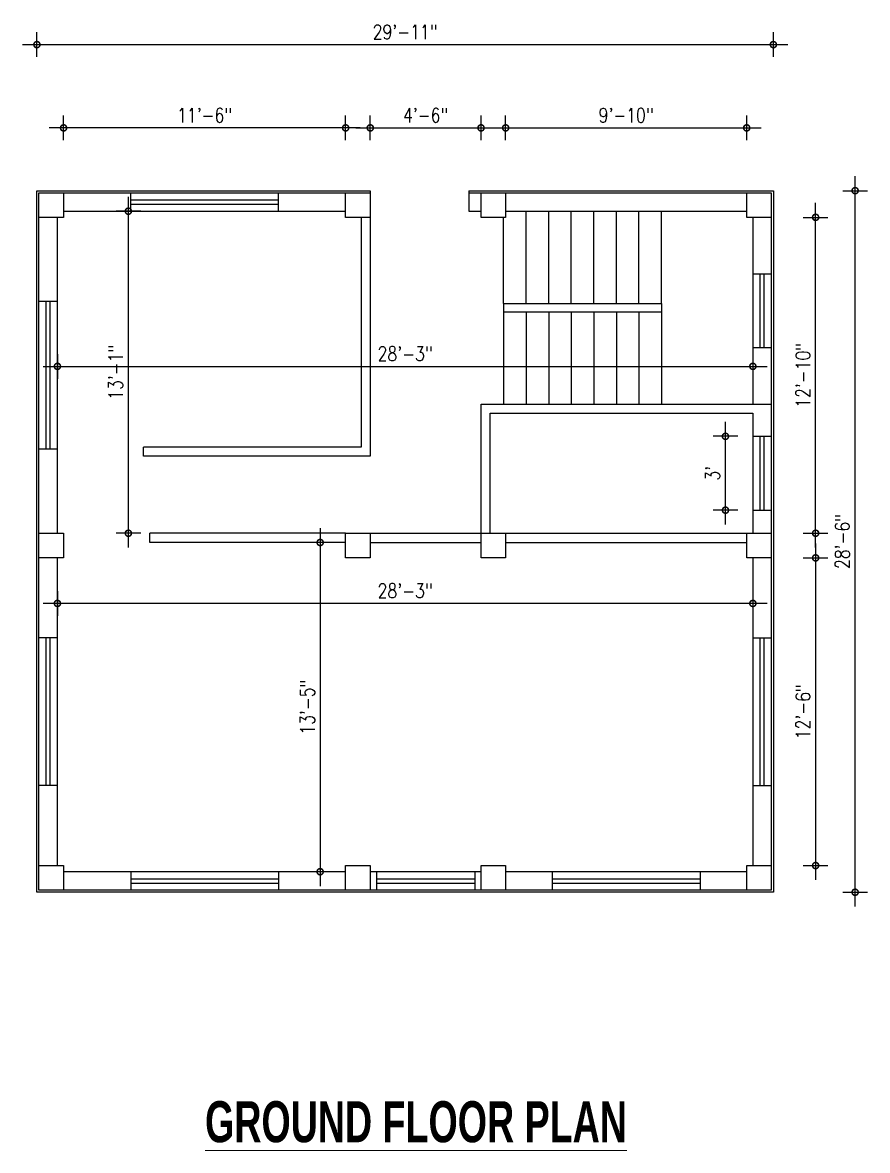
# Model space of a CAD drawing. Header units: inches. Extents: x -5000150 to -4989519, y -3262115 to -3259800.
# Drawn here: x -4991659 to -4991247, y -3262061 to -3261512 of the extents above; entities that cross this region are included whole.
import ezdxf

# ---------------------------------------------------------------- set-up
doc = ezdxf.new("R2010")
doc.units = ezdxf.units.IN
doc.header["$LTSCALE"] = 2
doc.header["$MEASUREMENT"] = 0
doc.header["$PDMODE"] = 34
doc.layers.get('0').update_dxf_attribs({"linetype": 'CONTINUOUS'})
doc.layers.get('DEFPOINTS').update_dxf_attribs({"color": 141, "linetype": 'CONTINUOUS'})
doc.layers.add('Text-100.w', color=254, linetype='CONTINUOUS', lineweight=9)
doc.styles.add('Arial', font='arial.ttf', dxfattribs={"width": 0.8, "height": 12})
doc.styles.add('ROMANS', font='Romans.shx', dxfattribs={"width": 0.8})
doc.dimstyles.new('8 SCALE', dxfattribs={"dimscale": 0, "dimtxt": 7, "dimasz": 6, "dimexe": 6, "dimexo": 2, "dimgap": 2, "dimtad": 1, "dimdec": 0, "dimzin": 0, "dimdsep": 46, "dimlunit": 4, "dimtxsty": 'ROMANS', "dimblk": 'DOTSMALL', "dimcen": 0, "dimdle": 7, "dimclrd": 8, "dimclre": 8, "dimclrt": 3, "dimadec": 0, "dimazin": 0, "dimtfac": 1, "dimtdec": 0, "dimtofl": 0, "dimtmove": 2, "dimatfit": 3, "dimfxl": 6, "dimfxlon": 1, "dimtolj": 1, "dimtzin": 0, "dimarcsym": 0})

# ---------------------------------------------------------------- blocks, each defined once
blk = doc.blocks.new('_DOTSMALL')
at = {"color": 0, "linetype": 'ByBlock', "const_width": 0.5}
blk.add_lwpolyline([(-0.0625, 0, 1), (0.0625, 0, 1)], format="xyb", close=True, dxfattribs=at)
blk = doc.blocks.new('*D582')
at = {"color": 8, "lineweight": -2, "ltscale": 0.5, "transparency": 16777216}
for p, q in [((-4991489.68, -3261569.01), (-4991489.68, -3261557.01)), ((-4991435.68, -3261569.01), (-4991435.68, -3261557.01)), ((-4991496.68, -3261563.01), (-4991428.68, -3261563.01))]:
    blk.add_line(p, q, dxfattribs=at)
at = {"layer": 'DEFPOINTS', "color": 0, "ltscale": 0.5, "transparency": 16777216}
for p in [(-4991435.68, -3261563.01), (-4991489.68, -3261606.62), (-4991435.68, -3261606.62)]:
    blk.add_point(p, dxfattribs=at)
at = {"color": 8, "lineweight": -2, "ltscale": 0.5, "transparency": 16777216, "xscale": 6, "yscale": 6, "zscale": 6, "rotation": 180}
blk.add_blockref('_DOTSMALL', (-4991489.68, -3261563.01), dxfattribs=at)
at = {"color": 8, "lineweight": -2, "ltscale": 0.5, "transparency": 16777216, "xscale": 6, "yscale": 6, "zscale": 6}
blk.add_blockref('_DOTSMALL', (-4991435.68, -3261563.01), dxfattribs=at)
at = {"color": 3, "ltscale": 0.5, "transparency": 16777216, "insert": (-4991462.68, -3261556.84), "char_height": 7, "attachment_point": 5, "style": 'ROMANS'}
blk.add_mtext('\\A1;4\'-6"', dxfattribs=at)
blk = doc.blocks.new('*D583')
at = {"color": 8, "lineweight": -2, "ltscale": 0.5, "transparency": 16777216}
for p, q in [((-4991423.68, -3261569.01), (-4991423.68, -3261557.01)), ((-4991306.18, -3261569.01), (-4991306.18, -3261557.01)), ((-4991430.68, -3261563.01), (-4991299.18, -3261563.01))]:
    blk.add_line(p, q, dxfattribs=at)
at = {"layer": 'DEFPOINTS', "color": 0, "ltscale": 0.5, "transparency": 16777216}
for p in [(-4991306.18, -3261563.01), (-4991423.68, -3261606.62), (-4991306.18, -3261606.62)]:
    blk.add_point(p, dxfattribs=at)
at = {"color": 8, "lineweight": -2, "ltscale": 0.5, "transparency": 16777216, "xscale": 6, "yscale": 6, "zscale": 6, "rotation": 180}
blk.add_blockref('_DOTSMALL', (-4991423.68, -3261563.01), dxfattribs=at)
at = {"color": 8, "lineweight": -2, "ltscale": 0.5, "transparency": 16777216, "xscale": 6, "yscale": 6, "zscale": 6}
blk.add_blockref('_DOTSMALL', (-4991306.18, -3261563.01), dxfattribs=at)
at = {"color": 3, "ltscale": 0.5, "transparency": 16777216, "insert": (-4991364.93, -3261556.84), "char_height": 7, "attachment_point": 5, "style": 'ROMANS'}
blk.add_mtext('\\A1;9\'-10"', dxfattribs=at)
blk = doc.blocks.new('*D584')
at = {"color": 8, "lineweight": -2, "ltscale": 0.5, "transparency": 16777216}
for p, q in [((-4991639.18, -3261569.01), (-4991639.18, -3261557.01)), ((-4991501.68, -3261569.01), (-4991501.68, -3261557.01)), ((-4991494.68, -3261563.01), (-4991646.18, -3261563.01))]:
    blk.add_line(p, q, dxfattribs=at)
at = {"layer": 'DEFPOINTS', "color": 0, "ltscale": 0.5, "transparency": 16777216}
for p in [(-4991639.18, -3261563.01), (-4991639.18, -3261606.62), (-4991501.68, -3261606.62)]:
    blk.add_point(p, dxfattribs=at)
at = {"color": 8, "lineweight": -2, "ltscale": 0.5, "transparency": 16777216, "xscale": 6, "yscale": 6, "zscale": 6, "rotation": 180}
blk.add_blockref('_DOTSMALL', (-4991639.18, -3261563.01), dxfattribs=at)
at = {"color": 8, "lineweight": -2, "ltscale": 0.5, "transparency": 16777216, "xscale": 6, "yscale": 6, "zscale": 6}
blk.add_blockref('_DOTSMALL', (-4991501.68, -3261563.01), dxfattribs=at)
at = {"color": 3, "ltscale": 0.5, "transparency": 16777216, "insert": (-4991570.43, -3261556.84), "char_height": 7, "attachment_point": 5, "style": 'ROMANS'}
blk.add_mtext('\\A1;11\'-6"', dxfattribs=at)
blk = doc.blocks.new('*D585')
at = {"color": 8, "lineweight": -2, "ltscale": 0.5, "transparency": 16777216}
for p, q in [((-4991652.18, -3261528.42), (-4991652.18, -3261516.42)), ((-4991293.18, -3261528.42), (-4991293.18, -3261516.42)), ((-4991659.18, -3261522.42), (-4991286.18, -3261522.42))]:
    blk.add_line(p, q, dxfattribs=at)
at = {"layer": 'DEFPOINTS', "color": 0, "ltscale": 0.5, "transparency": 16777216}
for p in [(-4991293.18, -3261522.42), (-4991652.18, -3261593.62), (-4991293.18, -3261593.62)]:
    blk.add_point(p, dxfattribs=at)
at = {"color": 8, "lineweight": -2, "ltscale": 0.5, "transparency": 16777216, "xscale": 6, "yscale": 6, "zscale": 6, "rotation": 180}
blk.add_blockref('_DOTSMALL', (-4991652.18, -3261522.42), dxfattribs=at)
at = {"color": 8, "lineweight": -2, "ltscale": 0.5, "transparency": 16777216, "xscale": 6, "yscale": 6, "zscale": 6}
blk.add_blockref('_DOTSMALL', (-4991293.18, -3261522.42), dxfattribs=at)
at = {"color": 3, "ltscale": 0.5, "transparency": 16777216, "insert": (-4991472.68, -3261516.25), "char_height": 7, "attachment_point": 5, "style": 'ROMANS'}
blk.add_mtext('\\A1;29\'-11"', dxfattribs=at)
blk = doc.blocks.new('*D586')
at = {"color": 8, "lineweight": -2, "ltscale": 0.5, "transparency": 16777216}
for p, q in [((-4991253.32, -3261942.62), (-4991253.32, -3261586.62)), ((-4991259.32, -3261593.62), (-4991247.32, -3261593.62)), ((-4991259.32, -3261935.62), (-4991247.32, -3261935.62))]:
    blk.add_line(p, q, dxfattribs=at)
at = {"layer": 'DEFPOINTS', "color": 0, "ltscale": 0.5, "transparency": 16777216}
for p in [(-4991293.18, -3261593.62), (-4991253.32, -3261593.62), (-4991293.18, -3261935.62)]:
    blk.add_point(p, dxfattribs=at)
at = {"color": 8, "lineweight": -2, "ltscale": 0.5, "transparency": 16777216, "xscale": 6, "yscale": 6, "zscale": 6}
for p, rotation in [((-4991253.32, -3261593.62), 90), ((-4991253.32, -3261935.62), 270)]:
    blk.add_blockref('_DOTSMALL', p, dxfattribs=dict(at, rotation=rotation))
at = {"color": 3, "ltscale": 0.5, "transparency": 16777216, "insert": (-4991259.49, -3261764.62), "char_height": 7, "attachment_point": 5, "rotation": 90, "style": 'ROMANS'}
blk.add_mtext('\\A1;28\'-6"', dxfattribs=at)
blk = doc.blocks.new('*D587')
at = {"color": 8, "lineweight": -2, "ltscale": 0.5, "transparency": 16777216}
for p, q in [((-4991272.58, -3261767.62), (-4991272.58, -3261599.62)), ((-4991278.58, -3261606.62), (-4991266.58, -3261606.62)), ((-4991278.58, -3261760.62), (-4991266.58, -3261760.62))]:
    blk.add_line(p, q, dxfattribs=at)
at = {"layer": 'DEFPOINTS', "color": 0, "ltscale": 0.5, "transparency": 16777216}
for p in [(-4991306.18, -3261606.62), (-4991272.58, -3261606.62), (-4991306.18, -3261760.62)]:
    blk.add_point(p, dxfattribs=at)
at = {"color": 8, "lineweight": -2, "ltscale": 0.5, "transparency": 16777216, "xscale": 6, "yscale": 6, "zscale": 6}
for p, rotation in [((-4991272.58, -3261606.62), 90), ((-4991272.58, -3261760.62), 270)]:
    blk.add_blockref('_DOTSMALL', p, dxfattribs=dict(at, rotation=rotation))
at = {"color": 3, "ltscale": 0.5, "transparency": 16777216, "insert": (-4991278.75, -3261683.62), "char_height": 7, "attachment_point": 5, "rotation": 90, "style": 'ROMANS'}
blk.add_mtext('\\A1;12\'-10"', dxfattribs=at)
blk = doc.blocks.new('*D588')
at = {"color": 8, "lineweight": -2, "ltscale": 0.5, "transparency": 16777216}
for p, q in [((-4991272.58, -3261765.62), (-4991272.58, -3261929.62)), ((-4991278.58, -3261772.62), (-4991266.58, -3261772.62)), ((-4991278.58, -3261922.62), (-4991266.58, -3261922.62))]:
    blk.add_line(p, q, dxfattribs=at)
at = {"layer": 'DEFPOINTS', "color": 0, "ltscale": 0.5, "transparency": 16777216}
for p in [(-4991306.18, -3261772.62), (-4991306.18, -3261922.62), (-4991272.58, -3261922.62)]:
    blk.add_point(p, dxfattribs=at)
at = {"color": 8, "lineweight": -2, "ltscale": 0.5, "transparency": 16777216, "xscale": 6, "yscale": 6, "zscale": 6}
for p, rotation in [((-4991272.58, -3261772.62), 90), ((-4991272.58, -3261922.62), 270)]:
    blk.add_blockref('_DOTSMALL', p, dxfattribs=dict(at, rotation=rotation))
at = {"color": 3, "ltscale": 0.5, "transparency": 16777216, "insert": (-4991278.75, -3261847.62), "char_height": 7, "attachment_point": 5, "rotation": 90, "style": 'ROMANS'}
blk.add_mtext('\\A1;12\'-6"', dxfattribs=at)
blk = doc.blocks.new('*D649')
at = {"color": 8, "lineweight": -2, "ltscale": 0.5, "transparency": 16777216}
for p, q in [((-4991514.11, -3261758.12), (-4991514.11, -3261932.62)), ((-4991508.11, -3261765.12), (-4991520.11, -3261765.12)), ((-4991508.11, -3261925.62), (-4991520.11, -3261925.62))]:
    blk.add_line(p, q, dxfattribs=at)
at = {"layer": 'DEFPOINTS', "color": 0, "ltscale": 0.5, "transparency": 16777216}
for p in [(-4991489.68, -3261765.12), (-4991514.11, -3261925.62), (-4991489.68, -3261925.62)]:
    blk.add_point(p, dxfattribs=at)
at = {"color": 8, "lineweight": -2, "ltscale": 0.5, "transparency": 16777216, "xscale": 6, "yscale": 6, "zscale": 6}
for p, rotation in [((-4991514.11, -3261765.12), 90), ((-4991514.11, -3261925.62), 270)]:
    blk.add_blockref('_DOTSMALL', p, dxfattribs=dict(at, rotation=rotation))
at = {"color": 3, "ltscale": 0.5, "transparency": 16777216, "insert": (-4991520.28, -3261845.37), "char_height": 7, "attachment_point": 5, "rotation": 90, "style": 'ROMANS'}
blk.add_mtext('\\A1;13\'-5"', dxfattribs=at)
blk = doc.blocks.new('*D650')
at = {"color": 8, "lineweight": -2, "ltscale": 0.5, "transparency": 16777216}
for p, q in [((-4991642.18, -3261788.83), (-4991642.18, -3261800.83)), ((-4991303.18, -3261788.83), (-4991303.18, -3261800.83)), ((-4991296.18, -3261794.83), (-4991649.18, -3261794.83))]:
    blk.add_line(p, q, dxfattribs=at)
at = {"layer": 'DEFPOINTS', "color": 0, "ltscale": 0.5, "transparency": 16777216}
for p in [(-4991642.18, -3261772.62), (-4991303.18, -3261772.62), (-4991642.18, -3261794.83)]:
    blk.add_point(p, dxfattribs=at)
at = {"color": 8, "lineweight": -2, "ltscale": 0.5, "transparency": 16777216, "xscale": 6, "yscale": 6, "zscale": 6, "rotation": 180}
blk.add_blockref('_DOTSMALL', (-4991642.18, -3261794.83), dxfattribs=at)
at = {"color": 8, "lineweight": -2, "ltscale": 0.5, "transparency": 16777216, "xscale": 6, "yscale": 6, "zscale": 6}
blk.add_blockref('_DOTSMALL', (-4991303.18, -3261794.83), dxfattribs=at)
at = {"color": 3, "ltscale": 0.5, "transparency": 16777216, "insert": (-4991472.68, -3261788.67), "char_height": 7, "attachment_point": 5, "style": 'ROMANS'}
blk.add_mtext('\\A1;28\'-3"', dxfattribs=at)
blk = doc.blocks.new('*D651')
at = {"color": 8, "lineweight": -2, "ltscale": 0.5, "transparency": 16777216}
for p, q in [((-4991642.18, -3261673.27), (-4991642.18, -3261685.27)), ((-4991303.18, -3261673.27), (-4991303.18, -3261685.27)), ((-4991649.18, -3261679.27), (-4991296.18, -3261679.27))]:
    blk.add_line(p, q, dxfattribs=at)
at = {"layer": 'DEFPOINTS', "color": 0, "ltscale": 0.5, "transparency": 16777216}
for p in [(-4991642.18, -3261606.62), (-4991303.18, -3261606.62), (-4991303.18, -3261679.27)]:
    blk.add_point(p, dxfattribs=at)
at = {"color": 8, "lineweight": -2, "ltscale": 0.5, "transparency": 16777216, "xscale": 6, "yscale": 6, "zscale": 6, "rotation": 180}
blk.add_blockref('_DOTSMALL', (-4991642.18, -3261679.27), dxfattribs=at)
at = {"color": 8, "lineweight": -2, "ltscale": 0.5, "transparency": 16777216, "xscale": 6, "yscale": 6, "zscale": 6}
blk.add_blockref('_DOTSMALL', (-4991303.18, -3261679.27), dxfattribs=at)
at = {"color": 3, "ltscale": 0.5, "transparency": 16777216, "insert": (-4991472.68, -3261673.1), "char_height": 7, "attachment_point": 5, "style": 'ROMANS'}
blk.add_mtext('\\A1;28\'-3"', dxfattribs=at)
blk = doc.blocks.new('*D652')
at = {"color": 8, "lineweight": -2, "ltscale": 0.5, "transparency": 16777216}
for p, q in [((-4991607.6, -3261767.62), (-4991607.6, -3261596.62)), ((-4991601.6, -3261603.62), (-4991613.6, -3261603.62)), ((-4991601.6, -3261760.62), (-4991613.6, -3261760.62))]:
    blk.add_line(p, q, dxfattribs=at)
at = {"layer": 'DEFPOINTS', "color": 0, "ltscale": 0.5, "transparency": 16777216}
for p in [(-4991607.6, -3261603.62), (-4991501.68, -3261603.62), (-4991501.68, -3261760.62)]:
    blk.add_point(p, dxfattribs=at)
at = {"color": 8, "lineweight": -2, "ltscale": 0.5, "transparency": 16777216, "xscale": 6, "yscale": 6, "zscale": 6}
for p, rotation in [((-4991607.6, -3261603.62), 90), ((-4991607.6, -3261760.62), 270)]:
    blk.add_blockref('_DOTSMALL', p, dxfattribs=dict(at, rotation=rotation))
at = {"color": 3, "ltscale": 0.5, "transparency": 16777216, "insert": (-4991613.77, -3261682.12), "char_height": 7, "attachment_point": 5, "rotation": 90, "style": 'ROMANS'}
blk.add_mtext('\\A1;13\'-1"', dxfattribs=at)
blk = doc.blocks.new('*D657')
at = {"color": 8, "lineweight": -2, "ltscale": 0.5, "transparency": 16777216}
for p, q in [((-4991316.54, -3261756.37), (-4991316.54, -3261706.37)), ((-4991310.54, -3261713.37), (-4991322.54, -3261713.37)), ((-4991310.54, -3261749.37), (-4991322.54, -3261749.37))]:
    blk.add_line(p, q, dxfattribs=at)
at = {"layer": 'DEFPOINTS', "color": 0, "ltscale": 0.5, "transparency": 16777216}
for p in [(-4991316.54, -3261713.37), (-4991299.68, -3261713.37), (-4991299.68, -3261749.37)]:
    blk.add_point(p, dxfattribs=at)
at = {"color": 8, "lineweight": -2, "ltscale": 0.5, "transparency": 16777216, "xscale": 6, "yscale": 6, "zscale": 6}
for p, rotation in [((-4991316.54, -3261713.37), 90), ((-4991316.54, -3261749.37), 270)]:
    blk.add_blockref('_DOTSMALL', p, dxfattribs=dict(at, rotation=rotation))
at = {"color": 3, "ltscale": 0.5, "transparency": 16777216, "insert": (-4991322.7, -3261731.37), "char_height": 7, "attachment_point": 5, "rotation": 90, "style": 'ROMANS'}
blk.add_mtext("\\A1;3'", dxfattribs=at)

msp = doc.modelspace()

# ---------------------------------------------------------------- linework, layer by layer
at = {"ltscale": 0.5}
for p, q in [((-4991606.43, -3261603.62), (-4991606.43, -3261594.62)), ((-4991534.43, -3261603.62), (-4991534.43, -3261594.62)), ((-4991489.68, -3261593.62), (-4991489.68, -3261603.62)), ((-4991441.68, -3261593.62), (-4991441.68, -3261603.62)), ((-4991606.43, -3261598.12), (-4991534.43, -3261598.12)), ((-4991606.43, -3261600.12), (-4991534.43, -3261600.12)), ((-4991639.18, -3261603.62), (-4991501.68, -3261603.62)), ((-4991441.68, -3261603.62), (-4991435.68, -3261603.62)), ((-4991423.68, -3261603.62), (-4991306.18, -3261603.62)), ((-4991413.68, -3261648.62), (-4991413.68, -3261603.62)), ((-4991402.68, -3261648.62), (-4991402.68, -3261603.62)), ((-4991391.68, -3261648.62), (-4991391.68, -3261603.62)), ((-4991380.68, -3261648.62), (-4991380.68, -3261603.62)), ((-4991369.68, -3261648.62), (-4991369.68, -3261603.62)), ((-4991358.68, -3261648.62), (-4991358.68, -3261603.62)), ((-4991347.68, -3261648.62), (-4991347.68, -3261603.62)), ((-4991642.18, -3261760.62), (-4991642.18, -3261606.62)), ((-4991494.18, -3261606.62), (-4991494.18, -3261718.62)), ((-4991489.68, -3261606.62), (-4991489.68, -3261723.12)), ((-4991424.68, -3261648.62), (-4991424.68, -3261606.62)), ((-4991303.18, -3261606.62), (-4991303.18, -3261697.62)), ((-4991303.18, -3261634.12), (-4991294.18, -3261634.12)), ((-4991299.68, -3261670.12), (-4991299.68, -3261634.12)), ((-4991297.68, -3261670.12), (-4991297.68, -3261634.12)), ((-4991642.18, -3261647.62), (-4991651.18, -3261647.62)), ((-4991647.68, -3261719.62), (-4991647.68, -3261647.62)), ((-4991645.68, -3261719.62), (-4991645.68, -3261647.62)), ((-4991424.68, -3261648.62), (-4991347.68, -3261648.62)), ((-4991424.68, -3261648.62), (-4991424.68, -3261652.62)), ((-4991347.68, -3261648.62), (-4991347.68, -3261652.62)), ((-4991424.68, -3261652.62), (-4991347.68, -3261652.62)), ((-4991424.68, -3261652.62), (-4991424.68, -3261697.62)), ((-4991413.68, -3261652.62), (-4991413.68, -3261697.62)), ((-4991402.68, -3261652.62), (-4991402.68, -3261697.62)), ((-4991391.68, -3261652.62), (-4991391.68, -3261697.62)), ((-4991380.68, -3261652.62), (-4991380.68, -3261697.62)), ((-4991369.68, -3261652.62), (-4991369.68, -3261697.62)), ((-4991358.68, -3261652.62), (-4991358.68, -3261697.62)), ((-4991347.68, -3261652.62), (-4991347.68, -3261697.62)), ((-4991303.18, -3261670.12), (-4991294.18, -3261670.12)), ((-4991435.68, -3261760.62), (-4991435.68, -3261697.62)), ((-4991435.68, -3261697.62), (-4991303.18, -3261697.62)), ((-4991303.18, -3261697.62), (-4991294.18, -3261697.62)), ((-4991431.18, -3261702.12), (-4991303.18, -3261702.12)), ((-4991431.18, -3261760.62), (-4991431.18, -3261702.12)), ((-4991303.18, -3261702.12), (-4991303.18, -3261760.62)), ((-4991303.18, -3261713.37), (-4991294.18, -3261713.37)), ((-4991299.68, -3261749.37), (-4991299.68, -3261713.37)), ((-4991297.68, -3261749.37), (-4991297.68, -3261713.37)), ((-4991642.18, -3261719.62), (-4991651.18, -3261719.62)), ((-4991494.18, -3261718.62), (-4991600.18, -3261718.62)), ((-4991600.18, -3261723.12), (-4991600.18, -3261718.62)), ((-4991489.68, -3261723.12), (-4991600.18, -3261723.12)), ((-4991303.18, -3261749.37), (-4991294.18, -3261749.37)), ((-4991501.68, -3261760.62), (-4991597.18, -3261760.62)), ((-4991597.18, -3261765.12), (-4991597.18, -3261760.62)), ((-4991501.68, -3261765.12), (-4991597.18, -3261765.12)), ((-4991489.68, -3261760.62), (-4991435.68, -3261760.62)), ((-4991489.68, -3261765.12), (-4991435.68, -3261765.12)), ((-4991423.68, -3261760.62), (-4991306.18, -3261760.62)), ((-4991423.68, -3261765.12), (-4991306.18, -3261765.12)), ((-4991642.18, -3261922.62), (-4991642.18, -3261772.62)), ((-4991303.18, -3261772.62), (-4991303.18, -3261922.62)), ((-4991642.18, -3261811.62), (-4991651.18, -3261811.62)), ((-4991647.68, -3261883.62), (-4991647.68, -3261811.62)), ((-4991645.68, -3261883.62), (-4991645.68, -3261811.62)), ((-4991303.18, -3261811.62), (-4991294.18, -3261811.62)), ((-4991299.68, -3261883.62), (-4991299.68, -3261811.62)), ((-4991297.68, -3261883.62), (-4991297.68, -3261811.62)), ((-4991642.18, -3261883.62), (-4991651.18, -3261883.62)), ((-4991303.18, -3261883.62), (-4991294.18, -3261883.62)), ((-4991501.68, -3261925.62), (-4991639.18, -3261925.62)), ((-4991606.43, -3261925.62), (-4991606.43, -3261934.62)), ((-4991606.43, -3261929.12), (-4991534.43, -3261929.12)), ((-4991534.43, -3261925.62), (-4991534.43, -3261934.62)), ((-4991435.68, -3261925.62), (-4991489.68, -3261925.62)), ((-4991486.68, -3261925.62), (-4991486.68, -3261934.62)), ((-4991486.68, -3261929.12), (-4991438.68, -3261929.12)), ((-4991438.68, -3261925.62), (-4991438.68, -3261934.62)), ((-4991306.18, -3261925.62), (-4991423.68, -3261925.62)), ((-4991400.93, -3261925.62), (-4991400.93, -3261934.62)), ((-4991400.93, -3261929.12), (-4991328.93, -3261929.12)), ((-4991328.93, -3261925.62), (-4991328.93, -3261934.62)), ((-4991606.43, -3261931.12), (-4991534.43, -3261931.12)), ((-4991486.68, -3261931.12), (-4991438.68, -3261931.12)), ((-4991400.93, -3261931.12), (-4991328.93, -3261931.12))]:
    msp.add_line(p, q, dxfattribs=at)
for points in [[(-4991441.68, -3261593.62), (-4991293.18, -3261593.62), (-4991293.18, -3261935.62), (-4991652.18, -3261935.62), (-4991652.18, -3261593.62), (-4991489.68, -3261593.62)], [(-4991441.68, -3261594.62), (-4991294.18, -3261594.62), (-4991294.18, -3261934.62), (-4991651.18, -3261934.62), (-4991651.18, -3261594.62), (-4991489.68, -3261594.62)]]:
    msp.add_lwpolyline(points, dxfattribs=at)
for points in [[(-4991651.18, -3261594.62), (-4991639.18, -3261594.62), (-4991639.18, -3261606.62), (-4991651.18, -3261606.62)], [(-4991501.68, -3261594.62), (-4991489.68, -3261594.62), (-4991489.68, -3261606.62), (-4991501.68, -3261606.62)], [(-4991435.68, -3261594.62), (-4991423.68, -3261594.62), (-4991423.68, -3261606.62), (-4991435.68, -3261606.62)], [(-4991306.18, -3261594.62), (-4991294.18, -3261594.62), (-4991294.18, -3261606.62), (-4991306.18, -3261606.62)], [(-4991651.18, -3261760.62), (-4991639.18, -3261760.62), (-4991639.18, -3261772.62), (-4991651.18, -3261772.62)], [(-4991501.68, -3261760.62), (-4991489.68, -3261760.62), (-4991489.68, -3261772.62), (-4991501.68, -3261772.62)], [(-4991435.68, -3261760.62), (-4991423.68, -3261760.62), (-4991423.68, -3261772.62), (-4991435.68, -3261772.62)], [(-4991306.18, -3261760.62), (-4991294.18, -3261760.62), (-4991294.18, -3261772.62), (-4991306.18, -3261772.62)], [(-4991651.18, -3261922.62), (-4991639.18, -3261922.62), (-4991639.18, -3261934.62), (-4991651.18, -3261934.62)], [(-4991501.68, -3261922.62), (-4991489.68, -3261922.62), (-4991489.68, -3261934.62), (-4991501.68, -3261934.62)], [(-4991435.68, -3261922.62), (-4991423.68, -3261922.62), (-4991423.68, -3261934.62), (-4991435.68, -3261934.62)], [(-4991306.18, -3261922.62), (-4991294.18, -3261922.62), (-4991294.18, -3261934.62), (-4991306.18, -3261934.62)]]:
    msp.add_lwpolyline(points, close=True, dxfattribs=at)

# ---------------------------------------------------------------- texts
at = {"layer": 'Text-100.w', "insert": (-4991469.94, -3262037.49), "char_height": 20, "width": 569.1024, "attachment_point": 2, "style": 'Arial'}
msp.add_mtext('\\A1;{\\fArial Narrow|b1|i0|c0|p34;\\L GROUND FLOOR PLAN}', dxfattribs=at)

# ---------------------------------------------------------------- dimensions: what is measured, and where the dimension line sits
at = {"ltscale": 0.5}
for base, p1, p2, picture, middle in [((-4991293.18, -3261522.42), (-4991652.18, -3261593.62), (-4991293.18, -3261593.62), '*D585', (-4991472.68, -3261516.25)), ((-4991639.17572988, -3261563.00520481), (-4991501.67572988, -3261606.61891815), (-4991639.17572988, -3261606.61891815), '*D584', (-4991570.42572988, -3261556.83853814)), ((-4991435.68, -3261563.01), (-4991489.68, -3261606.62), (-4991435.68, -3261606.62), '*D582', (-4991462.68, -3261556.84)), ((-4991306.17572988, -3261563.00520481), (-4991423.67572988, -3261606.61891815), (-4991306.17572988, -3261606.61891815), '*D583', (-4991364.92572988, -3261556.83853814)), ((-4991303.18, -3261679.27), (-4991642.18, -3261606.62), (-4991303.18, -3261606.62), '*D651', (-4991472.68, -3261673.1)), ((-4991642.18, -3261794.83), (-4991303.18, -3261772.62), (-4991642.18, -3261772.62), '*D650', (-4991472.68, -3261788.67))]:
    dim = msp.add_linear_dim(base=base, p1=p1, p2=p2, dimstyle='8 SCALE', override={"dimscale": 1}, dxfattribs=at)
    dim.commit()
    dim.dimension.update_dxf_attribs({"geometry": picture, "text_midpoint": middle})
for base, p1, p2, picture, middle in [((-4991253.32, -3261593.62), (-4991293.18, -3261935.62), (-4991293.18, -3261593.62), '*D586', (-4991259.49, -3261764.62)), ((-4991607.6, -3261603.62), (-4991501.68, -3261760.62), (-4991501.68, -3261603.62), '*D652', (-4991613.77, -3261682.12)), ((-4991272.58, -3261606.62), (-4991306.18, -3261760.62), (-4991306.18, -3261606.62), '*D587', (-4991278.75, -3261683.62)), ((-4991316.54, -3261713.37), (-4991299.68, -3261749.37), (-4991299.68, -3261713.37), '*D657', (-4991322.7, -3261731.37)), ((-4991514.11130763, -3261925.61891815), (-4991489.67572988, -3261765.11891815), (-4991489.67572988, -3261925.61891815), '*D649', (-4991520.2779743, -3261845.36891815)), ((-4991272.58, -3261922.62), (-4991306.18, -3261772.62), (-4991306.18, -3261922.62), '*D588', (-4991278.75, -3261847.62))]:
    dim = msp.add_linear_dim(base=base, p1=p1, p2=p2, angle=90, dimstyle='8 SCALE', override={"dimscale": 1}, dxfattribs=at)
    dim.commit()
    dim.dimension.update_dxf_attribs({"geometry": picture, "text_midpoint": middle})

doc.saveas('drawing.dxf')
